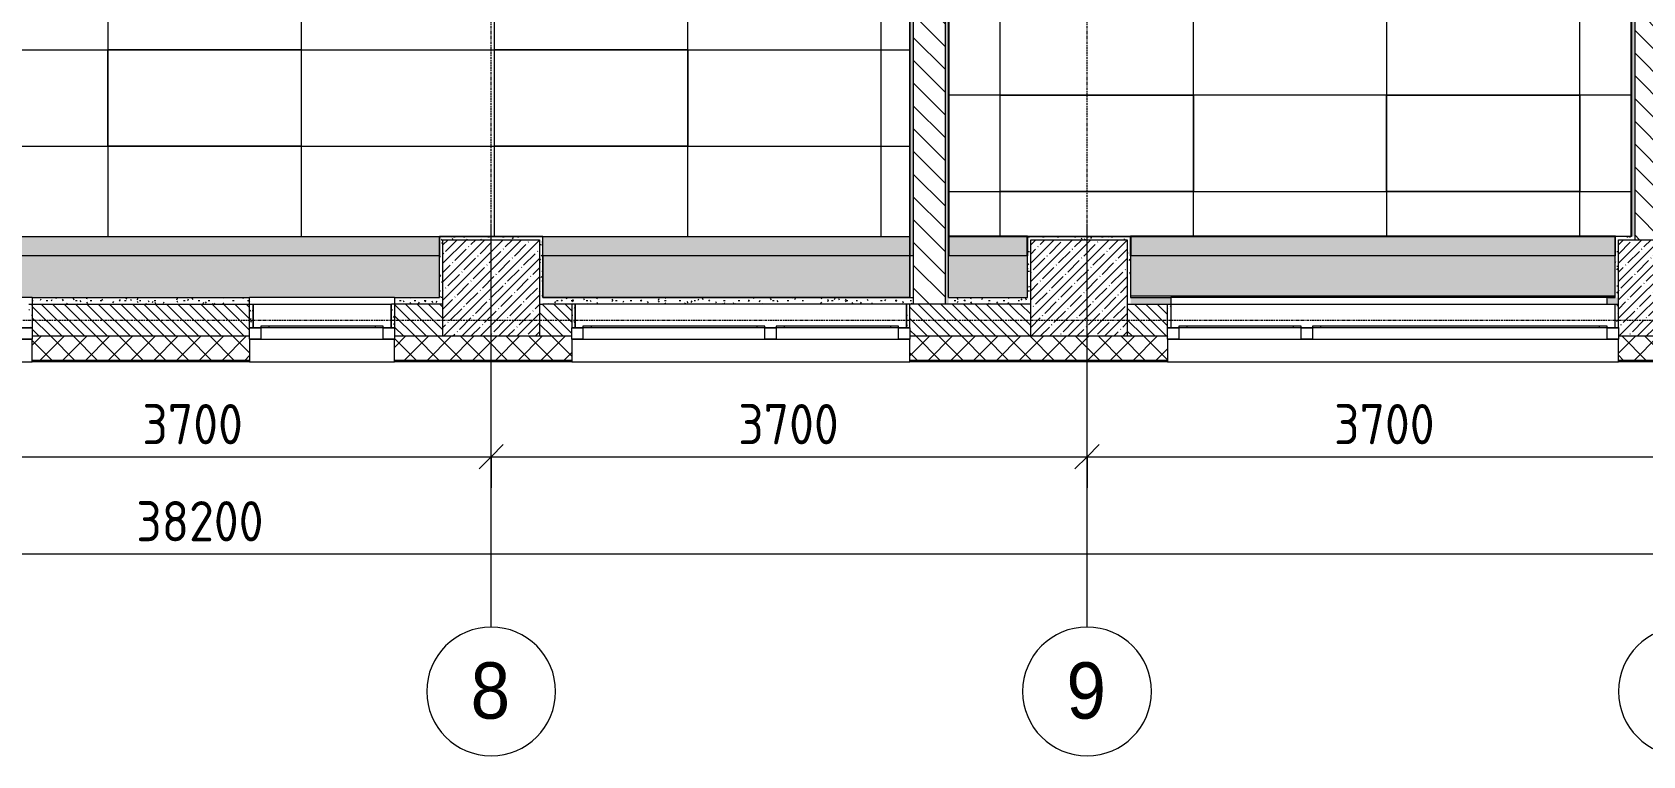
# Model space of a CAD drawing. Header units: millimetres. Extents: x -3902 to 188078, y -8553 to 29000.
# Drawn here: x 19360 to 29361, y -2706 to 1789 of the extents above; entities that cross this region are included whole.
import ezdxf

# ---------------------------------------------------------------- set-up
doc = ezdxf.new("R2010")
doc.units = ezdxf.units.MM
doc.linetypes.add('Осевая', pattern=[31.75, 6.35, -4.7625, 15.875, -4.7625])
for name, color, linetype, lineweight in [('A-ANNO-DIMS', 7, 'Continuous', 9), ('A-ANNO-DIMS-100', 7, 'Continuous', 9), ('A-CLNG-PATT', 7, 'Continuous', 9), ('A-GLAZ', 7, 'Continuous', 9), ('A-GLAZ-1', 7, 'Continuous', 13), ('A-WALL', 7, 'Continuous', 9), ('I-WALL', 7, 'Continuous', 9), ('S-COLS', 7, 'Continuous', 9), ('Оси', 7, 'Continuous', 9), ('Оси-1', 7, 'Continuous', 20), ('Оси-2', 7, 'Осевая', 9)]:
    doc.layers.add(name, color=color, linetype=linetype, lineweight=lineweight)
for name, color, linetype, lineweight, true_color in [('A-ANNO-NOTE', 1, 'Continuous', 9, 0xff0000), ('A-CLNG-1', 7, 'Continuous', 9, 0xeaeaea), ('A-WALL-1', 7, 'Continuous', 9, 0x3c3c3c), ('A-WALL-2', 7, 'Continuous', 9, 0x535353), ('A-WALL-FNSH-1', 7, 'Continuous', 9, 0x3c3c3c), ('I-WALL-1', 7, 'Continuous', 9, 0x535353), ('S-COLS-1', 9, 'Continuous', 9, 0x808080), ('S-COLS-2', 7, 'Continuous', 9, 0x3c3c3c)]:
    doc.layers.add(name, color=color, linetype=linetype, lineweight=lineweight, true_color=true_color)
doc.layers.add('A-CLNG-PATT-1', color=7, linetype='Continuous', lineweight=9, transparency=1)
doc.styles.add('Arial', font='arial.ttf', dxfattribs={"width": 0.9, "height": 350})
doc.styles.add('ISOCPEUR', font='isocpeur.ttf', dxfattribs={"width": 0.9, "height": 250})
doc.dimstyles.new('ISO-2_5_0_9К_БОЛЬШОЙ', dxfattribs={"dimscale": 304.8, "dimtxt": 248.995294, "dimasz": 0.492126, "dimexe": 0.393701, "dimexo": 0.984252, "dimgap": 0, "dimtad": 1, "dimdec": 0, "dimrnd": 10, "dimzin": 0, "dimdsep": 46, "dimtxsty": 'ISOCPEUR', "dimblk1": 'OBLIQUE', "dimblk2": 'OBLIQUE', "dimsah": 1, "dimcen": 0.09, "dimdle": 0.393701, "dimazin": 0, "dimtfac": 1, "dimtdec": 4, "dimtix": 1, "dimtmove": 0, "dimatfit": 3, "dimfxl": 1, "dimtvp": 1, "dimtolj": 1, "dimtzin": 0, "dimarcsym": 2})
doc.dimstyles.new('ISO-2_5_0_9К_БОЛЬШОЙ_1', dxfattribs={"dimscale": 304.8, "dimtxt": 248.995294, "dimasz": 0.492126, "dimexe": 0.393701, "dimexo": 0.984252, "dimgap": 0, "dimtad": 1, "dimdec": 0, "dimrnd": 10, "dimzin": 0, "dimdsep": 46, "dimtxsty": 'ISOCPEUR', "dimblk1": 'OBLIQUE', "dimblk2": 'OBLIQUE', "dimsah": 1, "dimcen": 0.09, "dimdle": 0.393701, "dimazin": 0, "dimtfac": 1, "dimtdec": 4, "dimtix": 1, "dimtmove": 2, "dimatfit": 3, "dimfxl": 1, "dimtvp": 1, "dimtolj": 1, "dimtzin": 0, "dimarcsym": 2})
pattern_1 = [(135, (0, 0), (-70.71068, -70.71068), [])]
pattern_2 = [(0, (0, 0), (121.92, 30.48), [10.058, -81.382, 10.058, -81.382, -487.68]), (0, (0, 0), (121.92, 30.48), [-182.88, 10.058, -172.822, 10.058, -81.382, -213.36]), (0, (0, 0), (121.92, 30.48), [-457.2, 10.058, -50.902, 10.058, -142.342]), (120, (45.72, 15.24), (-87.356454, 90.345817), [10.058, -81.382, 10.058, -81.382, -487.68]), (120, (45.72, 15.24), (-87.356454, 90.345817), [-182.88, 10.058, -172.822, 10.058, -81.382, -213.36]), (120, (45.72, 15.24), (-87.356454, 90.345817), [-457.2, 10.058, -50.902, 10.058, -142.342]), (240, (60.96, 76.2), (-34.563546, -120.825817), [10.058, -81.382, 10.058, -81.382, -487.68]), (240, (60.96, 76.2), (-34.563546, -120.825817), [-182.88, 10.058, -172.822, 10.058, -81.382, -213.36]), (240, (60.96, 76.2), (-34.563546, -120.825817), [-457.2, 10.058, -50.902, 10.058, -142.342])]

# ---------------------------------------------------------------- blocks, each defined once
blk = doc.blocks.new('BSC_Колонна _Прямоугольная - 600х600-V1-Сводный план потолка 3 этажа в осях 1-12')
at = {"layer": 'S-COLS-1'}
h = blk.add_hatch(dxfattribs=at)
h.set_pattern_fill('FP_2', color=256, style=0, pattern_type=2)
h.set_pattern_definition([(45, (-25860, -200), (-57.02463, 57.02463), []), (45, (-25802.975, -200), (-57.02463, 57.02463), [100.806, -20.161, 3.353, -16.808])])
h.paths.add_polyline_path([(-300, -300), (300, -300), (300, 300), (-300, 300)])
at = {"layer": 'S-COLS-2'}
for p, q in [((-300, 300), (300, 300)), ((-300, -300), (-300, 300)), ((300, 300), (300, -300)), ((300, -300), (-300, -300))]:
    blk.add_line(p, q, dxfattribs=at)
blk = doc.blocks.new('BSC_Колонна _Прямоугольная - 600х600-V2-Сводный план потолка 3 этажа в осях 1-12')
at = {"layer": 'S-COLS-1'}
h = blk.add_hatch(dxfattribs=at)
h.set_pattern_fill('FP_3', color=256, style=0, pattern_type=2)
h.set_pattern_definition([(45, (-29509.74, -200), (-57.02463, 57.02463), []), (45, (-29452.72, -200), (-57.02463, 57.02463), [100.806, -20.161, 3.353, -16.808])])
h.paths.add_polyline_path([(-300, -300), (300, -300), (300, 300), (-300, 300), (-300, -281)])
at = {"layer": 'S-COLS-2'}
for p, q in [((-300, 300), (300, 300)), ((-300, -248), (-300, 300)), ((300, 300), (300, -300)), ((300, -300), (-300, -300))]:
    blk.add_line(p, q, dxfattribs=at)
blk = doc.blocks.new('120_Окно_СКБ_2Ст - 120_Окно_СКБ_2Ст 2100х2500 _мал створка СЛЕВА_-22446485-Сводный план потолка 3 этажа в осях 1-12')
at = {"layer": 'A-GLAZ'}
for p, q in [((1050, -57), (-1050, -57)), ((-1050, -127), (1050, -127))]:
    blk.add_line(p, q, dxfattribs=at)
at = {"layer": 'A-GLAZ-1'}
for p, q in [((-1050, -127), (-1050, -57)), ((-1050, -57), (-980, -57)), ((-980, -57), (-980, -127)), ((-220, -127), (-220, -57)), ((-220, -57), (-150, -57)), ((-150, -57), (-150, -127)), ((980, -127), (980, -57)), ((980, -57), (1050, -57)), ((1050, -57), (1050, -127)), ((-980, -127), (-1050, -127)), ((-980, -127), (-980, -137)), ((-980, -137), (-220, -137)), ((-930, -137), (-930, -127)), ((-270, -137), (-270, -127)), ((-150, -127), (-220, -127)), ((-220, -137), (-220, -127)), ((-150, -127), (-150, -137)), ((-150, -137), (980, -137)), ((-100, -137), (-100, -127)), ((930, -137), (930, -127)), ((1050, -127), (980, -127)), ((980, -137), (980, -127))]:
    blk.add_line(p, q, dxfattribs=at)
blk = doc.blocks.new('120_Окно_СКБ_1Ст - 120_Окно_СКБ_1Ст 900х2500_h_-20664874-Сводный план потолка 3 этажа в осях 1-12')
at = {"layer": 'A-GLAZ'}
for p, q in [((450, -57), (-450, -57)), ((-450, -127), (450, -127))]:
    blk.add_line(p, q, dxfattribs=at)
at = {"layer": 'A-GLAZ-1'}
for p, q in [((-450, -127), (-450, -57)), ((-450, -57), (-380, -57)), ((-380, -57), (-380, -127)), ((380, -127), (380, -57)), ((380, -57), (450, -57)), ((450, -57), (450, -127)), ((-380, -127), (-450, -127)), ((-380, -127), (-380, -137)), ((-380, -137), (380, -137)), ((-330, -137), (-330, -127)), ((330, -137), (330, -127)), ((450, -127), (380, -127)), ((380, -137), (380, -127))]:
    blk.add_line(p, q, dxfattribs=at)
blk = doc.blocks.new('120_Окно_СКБ_2Ст - 120_Окно_СКБ_2Ст 2800х2500_створка_-22445922-Сводный план потолка 3 этажа в осях 1-12')
at = {"layer": 'A-GLAZ'}
for p, q in [((1400, -57), (-1400, -57)), ((-1400, -127), (1400, -127))]:
    blk.add_line(p, q, dxfattribs=at)
at = {"layer": 'A-GLAZ-1'}
for p, q in [((-1400, -127), (-1400, -57)), ((-1400, -57), (-1330, -57)), ((-1330, -57), (-1330, -127)), ((500, -127), (500, -57)), ((500, -57), (570, -57)), ((570, -57), (570, -127)), ((1330, -127), (1330, -57)), ((1330, -57), (1400, -57)), ((1400, -57), (1400, -127)), ((-1330, -127), (-1400, -127)), ((-1330, -127), (-1330, -137)), ((-1330, -137), (500, -137)), ((-1280, -137), (-1280, -127)), ((450, -137), (450, -127)), ((570, -127), (500, -127)), ((500, -137), (500, -127)), ((570, -127), (570, -137)), ((570, -137), (1330, -137)), ((620, -137), (620, -127)), ((1280, -137), (1280, -127)), ((1400, -127), (1330, -127)), ((1330, -137), (1330, -127))]:
    blk.add_line(p, q, dxfattribs=at)
blk = doc.blocks.new('BSC_Колонна _Прямоугольная - 600х600-V17-Сводный план потолка 3 этажа в осях 1-12')
at = {"layer": 'S-COLS-1'}
h = blk.add_hatch(dxfattribs=at)
h.set_pattern_fill('FP_24', color=256, style=0, pattern_type=2)
h.set_pattern_definition([(45, (-22210, -200), (-57.02463, 57.02463), []), (45, (-22152.975, -200), (-57.02463, 57.02463), [100.806, -20.161, 3.353, -16.808])])
h.paths.add_polyline_path([(-300, -300), (300, -300), (300, 300), (-300, 300), (-300, -281)])
at = {"layer": 'S-COLS-2'}
for p, q in [((-300, 300), (300, 300)), ((-300, -300), (-300, 300)), ((300, 300), (300, -300)), ((300, -300), (-300, -300))]:
    blk.add_line(p, q, dxfattribs=at)
blk = doc.blocks.new('Ось сетки - D8-29747960-Сводный план потолка 3 этажа в осях 1-12')
at = {"layer": 'Оси-1'}
for start, end in [(360, 180), (180, 360)]:
    blk.add_arc((0, 0), 4, start, end, dxfattribs=at)
blk = doc.blocks.new('DIMBLOCK17-Сводный план потолка 3 этажа в осях 1-12')
at = {"layer": 'A-ANNO-DIMS-100'}
for p, q in [((110, -1645), (110, -1331)), ((38310, -1645), (38310, -1331)), ((-10, -1451), (38430, -1451)), ((110, -1451), (110, -1645)), ((38310, -1451), (38310, -1645))]:
    blk.add_line(p, q, dxfattribs=at)
at = {"layer": 'A-ANNO-DIMS-100', "lineweight": 20}
for p, q in [((110, -1451), (185, -1376)), ((38310, -1451), (38385, -1376)), ((110, -1451), (35, -1526)), ((38310, -1451), (38235, -1526))]:
    blk.add_line(p, q, dxfattribs=at)
at = {"layer": 'A-ANNO-DIMS-100', "color": 0, "insert": (20006, -1124), "char_height": 250, "width": 948.1, "attachment_point": 1, "line_spacing_factor": 1.149209, "style": 'ISOCPEUR'}
blk.add_mtext('38200', dxfattribs=at)
blk = doc.blocks.new('_Oblique')
at = {"color": 0, "linetype": 'ByBlock', "lineweight": -2}
blk.add_line((-0.5, -0.5), (0.5, 0.5), dxfattribs=at)
blk = doc.blocks.new('DIMBLOCK24-Сводный план потолка 3 этажа в осях 1-12')
at = {"layer": 'A-ANNO-DIMS-100'}
for p, q in [((18510, -1042), (18510, -728)), ((22210, -1042), (22210, -728)), ((18510, -848), (22210, -848)), ((18510, -848), (18510, -1042)), ((22210, -848), (22210, -1042))]:
    blk.add_line(p, q, dxfattribs=at)
at = {"layer": 'A-ANNO-DIMS-100', "lineweight": 20}
for p, q in [((18510, -848), (18585, -773)), ((22210, -848), (22285, -773)), ((18510, -848), (18435, -923)), ((22210, -848), (22135, -923))]:
    blk.add_line(p, q, dxfattribs=at)
at = {"layer": 'A-ANNO-DIMS-100', "color": 0, "insert": (20044, -521), "char_height": 250, "width": 758.48, "attachment_point": 1, "line_spacing_factor": 1.149209, "style": 'ISOCPEUR'}
blk.add_mtext('3700', dxfattribs=at)
blk = doc.blocks.new('DIMBLOCK25-Сводный план потолка 3 этажа в осях 1-12')
at = {"layer": 'A-ANNO-DIMS-100'}
for p, q in [((22210, -1042), (22210, -728)), ((25910, -1042), (25910, -728)), ((22210, -848), (25910, -848)), ((22210, -848), (22210, -1042)), ((25910, -848), (25910, -1042))]:
    blk.add_line(p, q, dxfattribs=at)
at = {"layer": 'A-ANNO-DIMS-100', "lineweight": 20}
for p, q in [((22210, -848), (22285, -773)), ((25910, -848), (25985, -773)), ((22210, -848), (22135, -923)), ((25910, -848), (25835, -923))]:
    blk.add_line(p, q, dxfattribs=at)
at = {"layer": 'A-ANNO-DIMS-100', "color": 0, "insert": (23744, -521), "char_height": 250, "width": 758.48, "attachment_point": 1, "line_spacing_factor": 1.149209, "style": 'ISOCPEUR'}
blk.add_mtext('3700', dxfattribs=at)
blk = doc.blocks.new('DIMBLOCK26-Сводный план потолка 3 этажа в осях 1-12')
at = {"layer": 'A-ANNO-DIMS-100'}
for p, q in [((25910, -1042), (25910, -728)), ((29610, -1042), (29610, -728)), ((25910, -848), (29610, -848)), ((25910, -848), (25910, -1042)), ((29610, -848), (29610, -1042))]:
    blk.add_line(p, q, dxfattribs=at)
at = {"layer": 'A-ANNO-DIMS-100', "lineweight": 20}
for p, q in [((25910, -848), (25985, -773)), ((29610, -848), (29685, -773)), ((25910, -848), (25835, -923)), ((29610, -848), (29535, -923))]:
    blk.add_line(p, q, dxfattribs=at)
at = {"layer": 'A-ANNO-DIMS-100', "color": 0, "insert": (27444, -521), "char_height": 250, "width": 758.48, "attachment_point": 1, "line_spacing_factor": 1.149209, "style": 'ISOCPEUR'}
blk.add_mtext('3700', dxfattribs=at)

msp = doc.modelspace()

# ---------------------------------------------------------------- hatches: boundary and pattern name
at = {"layer": 'A-CLNG-PATT'}
h = msp.add_hatch(dxfattribs=at)
h.set_pattern_fill('FP_35', color=256, style=0, pattern_type=2)
h.set_pattern_definition([(180, (11431, 2879.5), (-7e-14, -600), []), (270, (11431, 2879.5), (1200, 7e-14), [])])
h.paths.add_polyline_path([(21492.7, 520), (24810.7, 520), (24809.7, 6779), (24802.7, 6779), (24802.7, 7672), (24051, 7672), (24051, 7680), (22530, 7679), (22530, 7050), (20659, 7050), (20658, 7660), (19360, 7659), (19360, 7050), (16102, 7050), (16102, 7672), (15009.3, 7672), (15009.3, 7680), (12780, 7680), (12780, 7280), (12630, 7279), (12631, 520), (19046.3, 520)])
h.paths.add_polyline_path([(23430.6, 1080.7), (22230.6, 1080.7), (22230.6, 1680.7), (23430.6, 1680.7)])
h.paths.add_polyline_path([(21030.6, 1080.7), (19830.6, 1080.7), (19830.6, 1680.7), (21030.6, 1680.7)])
h.paths.add_polyline_path([(17430.6, 1080.7), (16230.6, 1080.7), (16230.6, 1680.7), (17430.6, 1680.7)])
h.paths.add_polyline_path([(13830.6, 1080.7), (13830.6, 1680.7), (15030.6, 1680.7), (15030.6, 1080.7), (14153.6, 1080.7)])
h.paths.add_polyline_path([(22230.6, 3480.7), (22230.6, 4080.7), (23430.6, 4080.7), (23430.6, 3480.7)])
h.paths.add_polyline_path([(19830.6, 3480.7), (19830.6, 4080.7), (21030.6, 4080.7), (21030.6, 3480.7)])
h.paths.add_polyline_path([(16230.6, 3480.7), (16230.6, 4080.7), (17430.6, 4080.7), (17430.6, 3480.7)])
h.paths.add_polyline_path([(14153.6, 3480.7), (13830.6, 3480.7), (13830.6, 4080.7), (15030.6, 4080.7), (15030.6, 3480.7)])
h.paths.add_polyline_path([(22230.6, 5880.7), (22230.6, 6480.7), (23430.6, 6480.7), (23430.6, 5880.7)])
h.paths.add_polyline_path([(19830.6, 5880.7), (19830.6, 6480.7), (21030.6, 6480.7), (21030.6, 5880.7)])
h.paths.add_polyline_path([(17430.6, 5880.7), (16230.6, 5880.7), (16230.6, 6480.7), (17430.6, 6480.7), (17430.6, 6217.1)])
h.paths.add_polyline_path([(15030.6, 5880.7), (13830.6, 5880.7), (13830.6, 6480.7), (15030.6, 6480.7), (15030.6, 6217.1)])
h = msp.add_hatch(dxfattribs=at)
h.set_pattern_fill('FP_34', color=256, style=0, pattern_type=2)
h.set_pattern_definition([(180, (21770.36, 6199), (-7e-14, -600), []), (270, (21770.4, 6199), (1200, 7e-14), [])])
h.paths.add_polyline_path([(28831.8, 520), (29290.7, 521), (29289.7, 6800), (27609.7, 6800), (27608.7, 7660), (26180, 7660), (26180, 6800), (25050.7, 6799), (25050.7, 520), (26385.4, 520)])
h.paths.add_polyline_path([(25369.9, 798.7), (25369.9, 1398.7), (26569.9, 1398.7), (26569.9, 798.7), (25540, 798.7)])
h.paths.add_polyline_path([(28969.9, 798.7), (27769.9, 798.7), (27769.9, 1398.7), (28969.9, 1398.7), (28969.9, 819)])
h.paths.add_polyline_path([(28831.8, 3198.7), (27769.9, 3198.7), (27769.9, 3798.7), (28969.9, 3798.7), (28969.9, 3198.7)])
h.paths.add_polyline_path([(26569.9, 3198.7), (25369.9, 3198.7), (25369.9, 3798.7), (26569.9, 3798.7)])
h.paths.add_polyline_path([(26569.9, 5598.7), (25369.9, 5598.7), (25369.9, 6198.7), (26569.9, 6198.7)])
h.paths.add_polyline_path([(28969.9, 5598.7), (27769.9, 5598.7), (27769.9, 6198.7), (28969.9, 6198.7)])
at = {"layer": 'A-CLNG-PATT-1'}
h = msp.add_hatch(color=256, dxfattribs=at)
h.paths.add_polyline_path([(24810, 140), (24810.7, 140), (24810.7, 520), (22531, 520), (22531, 140), (23939, 140)])
h.paths.add_polyline_path([(14153.6, 140), (16640, 141), (16640, 520), (12780, 520), (12780, 400), (12760, 400), (12760, 140), (12930.4, 140)])
h.paths.add_polyline_path([(17281, 140), (21890, 141), (21890, 520), (17281, 520)])
h = msp.add_hatch(color=256, dxfattribs=at)
h.paths.add_polyline_path([(25162.2, 141), (25540, 141), (25539, 521), (25050.7, 521), (25050.7, 141)])
h.paths.add_polyline_path([(29009.7, 150), (29189.7, 150.1), (29189.7, 521), (26180, 520), (26180, 150), (28831.8, 150)])
at = {"layer": 'A-WALL'}
h = msp.add_hatch(dxfattribs=at)
h.set_pattern_fill('FP_7', color=256, style=0, pattern_type=2)
h.set_pattern_definition([(135, (0, 0), (-35.35534, -35.35534), [])])
h.paths.add_polyline_path([(37990, -100), (37990, 100), (37423, 100), (37423, -100)])
h.paths.add_polyline_path([(36523, -100), (36523, 100), (35970, 100), (35970, -100), (36170.9, -100)])
h.paths.add_polyline_path([(33610, -100), (33870, -100), (33870, 100), (33610, 100), (33610, -80.7)])
h.paths.add_polyline_path([(32110, -100), (32110, 100), (30882.8, 100), (30882.8, -100), (31278.1, -100)])
h.paths.add_polyline_path([(29809.7, -100), (29982.8, -100), (29982.8, 100), (29809.7, 100), (29809.7, -80.7)])
h.paths.add_polyline_path([(26409.7, -100), (26409.7, 100), (26160, 100), (26160, -100), (26385.4, -100)])
h.paths.add_polyline_path([(25560, -100), (25560, 100), (24810, 100), (24810, -100), (25162.2, -100)])
h.paths.add_polyline_path([(20710, -100), (20710, 100), (19360, 100), (19360, -100)])
h.paths.add_polyline_path([(22510, -100), (22710, -100), (22710, 100), (22510, 100), (22510, -80.7)])
h.paths.add_polyline_path([(21610, -100), (21910, -100), (21910, 100), (21610, 100), (21610, -80.7)])
h.paths.add_polyline_path([(16510, -100), (17260, -100), (17260, 100), (16510, 100), (16510, -48)])
h.paths.add_polyline_path([(15610, -100), (15610, 100), (14860, 100), (14860, -100)])
h.paths.add_polyline_path([(10359.7, -100), (11110, -100), (11110, 100), (10359.7, 100), (10359.7, -48)])
h.paths.add_polyline_path([(12010, -100), (12160, -100), (12160, 100), (12010, 100), (12010, -80.7)])
h.paths.add_polyline_path([(7660, -100), (7660, 100), (6830, 100), (6830, -100)])
h = msp.add_hatch(dxfattribs=at)
h.set_pattern_fill('FP_9', color=256, style=0, pattern_type=2)
h.set_pattern_definition([(45, (0, 0), (-70.71068, 70.71068), []), (135, (0, 0), (-70.71068, -70.71068), [])])
h.paths.add_polyline_path([(37990, -250), (38307.7, -250), (38307.7, -100), (37423, -100), (37423, -250)])
h.paths.add_polyline_path([(36523, -250), (36523, -100), (35970, -100), (35970, -250), (36170.9, -250)])
h.paths.add_polyline_path([(33610, -250), (33870, -250), (33870, -100), (33010, -100), (33010, -250)])
h.paths.add_polyline_path([(32110, -250), (32110, -100), (30882.8, -100), (30882.8, -250), (31278.1, -250)])
h.paths.add_polyline_path([(29809.7, -250), (29982.8, -250), (29982.8, -100), (29209.7, -100), (29209.7, -250)])
h.paths.add_polyline_path([(26385.4, -250), (26409.7, -250), (26409.7, -100), (24810, -100), (24810, -250), (25162.2, -250)])
h.paths.add_polyline_path([(22510, -250), (22710, -250), (22710, -100), (21610, -100), (21610, -250), (21910, -250)])
h.paths.add_polyline_path([(20710, -250), (20710, -100), (19360, -100), (19360, -250)])
h.paths.add_polyline_path([(15610, -250), (15610, -100), (14860, -100), (14860, -250)])
h.paths.add_polyline_path([(17260, -250), (17260, -100), (16510, -100), (16510, -250), (16599.9, -250)])
h.paths.add_polyline_path([(12760, -250), (12760, -100), (12010, -100), (12010, -250)])
h.paths.add_polyline_path([(10359.7, -250), (11110, -250), (11110, -100), (10359.7, -100), (10359.7, -118)])
h.paths.add_polyline_path([(8259.7, -250), (8259.7, -100), (6830, -100), (6830, -250)])
h.paths.add_polyline_path([(3144.9, -250), (3730, -250), (3730, -100), (-260, -100), (-260, -250), (1921.7, -250)])
at = {"layer": 'I-WALL'}
h = msp.add_hatch(dxfattribs=at)
h.set_pattern_fill('FP_30', color=256, style=0, pattern_type=2)
h.set_pattern_definition(pattern_2)
h.paths.add_polyline_path([(24830.7, 400), (24830.7, 7700), (24810.7, 7700), (24810.7, 400)])
h = msp.add_hatch(dxfattribs=at)
h.set_pattern_fill('FP_8', color=256, style=0, pattern_type=2)
h.set_pattern_definition(pattern_1)
h.paths.add_polyline_path([(24830.7, 100), (25030.7, 100), (25030.7, 7700), (24830.7, 7700), (24830.7, 140)])
h = msp.add_hatch(dxfattribs=at)
h.set_pattern_fill('FP_8', color=256, style=0, pattern_type=2)
h.set_pattern_definition(pattern_1)
h.paths.add_polyline_path([(29344, 500), (29510.7, 500), (29510.7, 7300), (29310.7, 7300), (29310.7, 500)])
h = msp.add_hatch(dxfattribs=at)
h.set_pattern_fill('FP_30', color=256, style=0, pattern_type=2)
h.set_pattern_definition(pattern_2)
h.paths.add_polyline_path([(29310.7, 520), (29310.7, 6820), (29290.7, 6820), (29290.7, 520)])
h = msp.add_hatch(dxfattribs=at)
h.set_pattern_fill('FP_30', color=256, style=0, pattern_type=2)
h.set_pattern_definition(pattern_2)
h.paths.add_polyline_path([(25050.7, 100), (25050.7, 6800), (25030.7, 6800), (25030.7, 100)])
h = msp.add_hatch(dxfattribs=at)
h.set_pattern_fill('FP_30', color=256, style=0, pattern_type=2)
h.set_pattern_definition(pattern_2)
h.paths.add_polyline_path([(21910, 140), (21910, 520), (21890, 520), (21890, 140)])
h = msp.add_hatch(dxfattribs=at)
h.set_pattern_fill('FP_30', color=256, style=0, pattern_type=2)
h.set_pattern_definition(pattern_2)
h.paths.add_polyline_path([(22530, 500), (22530, 520), (21910, 520), (21910, 500), (22510, 500)])
h = msp.add_hatch(dxfattribs=at)
h.set_pattern_fill('FP_30', color=256, style=0, pattern_type=2)
h.set_pattern_definition(pattern_2)
h.paths.add_polyline_path([(25560, 140), (25560, 520), (25540, 520), (25540, 140)])
h = msp.add_hatch(dxfattribs=at)
h.set_pattern_fill('FP_30', color=256, style=0, pattern_type=2)
h.set_pattern_definition(pattern_2)
h.paths.add_polyline_path([(26180, 500), (26180, 520), (25560, 520), (25560, 500), (26160, 500)])
h = msp.add_hatch(dxfattribs=at)
h.set_pattern_fill('FP_30', color=256, style=0, pattern_type=2)
h.set_pattern_definition(pattern_2)
h.paths.add_polyline_path([(29209.7, 140), (29209.7, 520), (29189.7, 520), (29189.7, 140)])
h = msp.add_hatch(dxfattribs=at)
h.set_pattern_fill('FP_30', color=256, style=0, pattern_type=2)
h.set_pattern_definition(pattern_2)
h.paths.add_polyline_path([(29310.7, 500), (29310.7, 520), (29209.7, 520), (29209.7, 500)])
h = msp.add_hatch(dxfattribs=at)
h.set_pattern_fill('FP_30', color=256, style=0, pattern_type=2)
h.set_pattern_definition(pattern_2)
h.paths.add_polyline_path([(22510, 100), (22530, 100), (22530, 500), (22510, 500)])
h = msp.add_hatch(dxfattribs=at)
h.set_pattern_fill('FP_30', color=256, style=0, pattern_type=2)
h.set_pattern_definition(pattern_2)
h.paths.add_polyline_path([(26180, 100), (26180, 500), (26160, 500), (26160, 100)])
h = msp.add_hatch(dxfattribs=at)
h.set_pattern_fill('FP_30', color=256, style=0, pattern_type=2)
h.set_pattern_definition(pattern_2)
h.paths.add_polyline_path([(21610, 100), (21910, 100), (21910, 140), (21610, 140)])
h.paths.add_polyline_path([(20710, 100), (20710, 140), (19360, 140), (19360, 100)])
h = msp.add_hatch(dxfattribs=at)
h.set_pattern_fill('FP_30', color=256, style=0, pattern_type=2)
h.set_pattern_definition(pattern_2)
h.paths.add_polyline_path([(24830.7, 100), (24830.7, 140), (22530, 140), (22530, 100), (24810, 100)])
h = msp.add_hatch(dxfattribs=at)
h.set_pattern_fill('FP_30', color=256, style=0, pattern_type=2)
h.set_pattern_definition(pattern_2)
h.paths.add_polyline_path([(25560, 100), (25560, 140), (25050.7, 140), (25050.7, 100), (25162.2, 100)])
h = msp.add_hatch(dxfattribs=at)
h.set_pattern_fill('FP_30', color=256, style=0, pattern_type=2)
h.set_pattern_definition(pattern_2)
h.paths.add_polyline_path([(29139.7, 100), (29209.7, 100), (29209.7, 140), (29139.7, 140)])
h.paths.add_polyline_path([(26429.7, 100), (26429.7, 140), (26180, 140), (26180, 100), (26409.7, 100)])
h = msp.add_hatch(dxfattribs=at)
h.set_pattern_fill('FP_30', color=256, style=0, pattern_type=2)
h.set_pattern_definition(pattern_2)
h.paths.add_polyline_path([(19360, -48), (19360, 100), (19340, 100), (19340, -48)])
h = msp.add_hatch(dxfattribs=at)
h.set_pattern_fill('FP_30', color=256, style=0, pattern_type=2)
h.set_pattern_definition(pattern_2)
h.paths.add_polyline_path([(20730, -48), (20730, 100), (20710, 100), (20710, -48)])
h = msp.add_hatch(dxfattribs=at)
h.set_pattern_fill('FP_30', color=256, style=0, pattern_type=2)
h.set_pattern_definition(pattern_2)
h.paths.add_polyline_path([(21610, -48), (21610, 100), (21590, 100), (21590, -48)])
h = msp.add_hatch(dxfattribs=at)
h.set_pattern_fill('FP_30', color=256, style=0, pattern_type=2)
h.set_pattern_definition(pattern_2)
h.paths.add_polyline_path([(22730, -48), (22730, 100), (22710, 100), (22710, -48), (22715.9, -48)])
h = msp.add_hatch(dxfattribs=at)
h.set_pattern_fill('FP_30', color=256, style=0, pattern_type=2)
h.set_pattern_definition(pattern_2)
h.paths.add_polyline_path([(24810, -48), (24810, 100), (24790, 100), (24790, -48)])
h = msp.add_hatch(dxfattribs=at)
h.set_pattern_fill('FP_30', color=256, style=0, pattern_type=2)
h.set_pattern_definition(pattern_2)
h.paths.add_polyline_path([(26429.7, -48), (26429.7, 100), (26409.7, 100), (26409.7, -48)])
h = msp.add_hatch(dxfattribs=at)
h.set_pattern_fill('FP_30', color=256, style=0, pattern_type=2)
h.set_pattern_definition(pattern_2)
h.paths.add_polyline_path([(29209.7, -48), (29209.7, 100), (29189.7, 100), (29189.7, -48)])

# ---------------------------------------------------------------- linework, layer by layer
at = {"layer": 'A-ANNO-NOTE'}
for p, q in [((19831, 1679.6), (21031, 1679.6)), ((19831, 1079.6), (19831, 1679.6)), ((21031, 1679.6), (21031, 1079.6)), ((22231, 1679.6), (23431, 1679.6)), ((22231, 1079.6), (22231, 1679.6)), ((23431, 1679.6), (23431, 1079.6)), ((25370.8, 1397.9), (26570.8, 1397.9)), ((25370.8, 797.9), (25370.8, 1397.9)), ((26570.8, 1397.9), (26570.8, 797.9)), ((27770.8, 1397.9), (28970.8, 1397.9)), ((27770.8, 797.9), (27770.8, 1397.9)), ((28970.8, 1397.9), (28970.8, 797.9)), ((21031, 1079.6), (19831, 1079.6)), ((23431, 1079.6), (22231, 1079.6)), ((26570.8, 797.9), (25370.8, 797.9)), ((28970.8, 797.9), (27770.8, 797.9))]:
    msp.add_line(p, q, dxfattribs=at)
at = {"layer": 'A-CLNG-1'}
for p, q in [((19830.6, 1080.7), (19830.6, 1680.7)), ((19830.6, 1680.7), (21030.6, 1680.7)), ((21030.6, 1680.7), (21030.6, 1080.7)), ((22230.6, 1080.7), (22230.6, 1680.7)), ((22230.6, 1680.7), (23430.6, 1680.7)), ((23430.6, 1680.7), (23430.6, 1080.7)), ((25369.9, 798.7), (25369.9, 1398.7)), ((25369.9, 1398.7), (26569.9, 1398.7)), ((26569.9, 1398.7), (26569.9, 798.7)), ((27769.9, 798.7), (27769.9, 1398.7)), ((27769.9, 1398.7), (28969.9, 1398.7)), ((28969.9, 1398.7), (28969.9, 798.7)), ((21030.6, 1080.7), (19830.6, 1080.7)), ((23430.6, 1080.7), (22230.6, 1080.7)), ((24810.7, 140), (24810.7, 819)), ((26569.9, 798.7), (25369.9, 798.7)), ((28969.9, 798.7), (27769.9, 798.7)), ((17281, 520), (21890, 520)), ((22531, 520), (24810.7, 520)), ((22531, 140), (22531, 520)), ((25540, 521), (25050.7, 521)), ((25050.7, 520), (25540, 520)), ((29190.7, 521), (26180, 521)), ((26180, 520), (29189.7, 520)), ((29189.7, 150), (26180, 150))]:
    msp.add_line(p, q, dxfattribs=at)
at = {"layer": 'A-WALL'}
for p, q in [((25030.7, 100), (25030.7, 7700)), ((29310.7, 6820), (29310.7, 500)), ((25050.7, 140), (25050.7, 6800)), ((29290.7, 6800), (29290.7, 520)), ((29290.7, 520), (29209.7, 520)), ((21610, 140), (21890, 140)), ((29189.7, 140), (29139.7, 140)), ((19340, 100), (20730, 100)), ((21910, 100), (21590, 100)), ((22510, 100), (22530, 100)), ((25560, 100), (24830.7, 100)), ((26160, 100), (26429.7, 100)), ((20710, -100), (19360, -100)), ((21910, -100), (21610, -100)), ((22710, -100), (22510, -100)), ((25560, -100), (24810, -100)), ((26409.7, -100), (26160, -100)), ((20710, -250), (19360, -250)), ((20710, -253), (19360, -253)), ((22710, -250), (21610, -250)), ((22710, -253), (21610, -253)), ((26409.7, -250), (24810, -250)), ((26409.7, -253), (24810, -253)), ((29982.8, -250), (29209.7, -250)), ((29982.8, -253), (29209.7, -253))]:
    msp.add_line(p, q, dxfattribs=at)
at = {"layer": 'A-WALL-1'}
for p, q in [((24830.7, 7700), (24830.7, 100)), ((24810.7, 819), (24810.7, 6779)), ((21890, 520), (22530, 520)), ((25540, 520), (26180, 520)), ((21890, 140), (21890, 400)), ((22530, 400), (22530, 140)), ((24830.7, 400), (24810.7, 400)), ((25540, 140), (25540, 400)), ((26180, 400), (26180, 140)), ((29189.7, 140), (29189.7, 400)), ((19360, 140), (20710, 140)), ((19360, 140), (19360, -48)), ((20710, -48), (20710, 140)), ((21610, 140), (21610, -48)), ((22710, 140), (24830.7, 140)), ((25050.7, 140), (25540, 140)), ((26180, 140), (26429.7, 140)), ((26429.7, 140), (26429.7, 100)), ((29139.7, 100), (29139.7, 140)), ((20730, 100), (20730, -48)), ((21590, -48), (21590, 100)), ((24830.7, 100), (22530, 100)), ((22710, 100), (22710, -48)), ((22730, 100), (22730, -48)), ((24790, -48), (24790, 100)), ((24810, -48), (24810, 100)), ((26409.7, -48), (26409.7, 100)), ((26409.7, 100), (26429.7, 100)), ((26429.7, 100), (26429.7, -48)), ((29139.7, 100), (29209.7, 100)), ((29189.7, -48), (29189.7, 100)), ((19360, -250), (19360, -118)), ((20710, -118), (20710, -250)), ((21610, -250), (21610, -118)), ((22710, -118), (22710, -250)), ((24810, -250), (24810, -118)), ((26409.7, -118), (26409.7, -250)), ((29209.7, -250), (29209.7, -118))]:
    msp.add_line(p, q, dxfattribs=at)
at = {"layer": 'A-WALL-2'}
for p, q in [((17260, -258), (19360, -258)), ((20710, -258), (21610, -258)), ((22710, -258), (24810, -258)), ((26409.7, -258), (29209.7, -258))]:
    msp.add_line(p, q, dxfattribs=at)
at = {"layer": 'A-WALL-FNSH-1'}
for p, q in [((24809.7, 140), (24809.7, 6779)), ((25051.7, 6799), (25051.7, 400)), ((29289.7, 521), (29289.7, 6799)), ((21889, 400), (21889, 521)), ((21889, 521), (22531, 521)), ((21890, 520), (21890, 400)), ((22530, 400), (22530, 520)), ((22531, 521), (22531, 520)), ((25539, 400), (25539, 521)), ((25540, 521), (26180, 521)), ((25540, 520), (25540, 400)), ((26180, 400), (26180, 520)), ((26181, 521), (26181, 400)), ((29188.7, 400), (29188.7, 521)), ((29189.7, 520), (29189.7, 400)), ((29209.7, 520), (29189.7, 520)), ((29190.7, 521), (29289.7, 521)), ((21890, 400), (21889, 400)), ((22531, 400), (22530, 400)), ((25051.7, 400), (25050.7, 400)), ((25540, 400), (25539, 400)), ((26181, 400), (26180, 400)), ((29189.7, 400), (29188.7, 400)), ((19360, 140), (19360, 141)), ((19360, 141), (20710, 141)), ((20710, 141), (20710, 140)), ((21610, 140), (21610, 141)), ((21610, 141), (21890, 141)), ((22530, 141), (22710, 141)), ((22710, 140), (22530, 140)), ((22710, 141), (22710, 140)), ((25050.7, 141), (25540, 141)), ((26180, 141), (26429.7, 141)), ((26429.7, 141), (26429.7, 140)), ((29146.8, 140), (29146.8, 141)), ((29146.8, 141), (29189.7, 141)), ((20730, 100), (20731, 100)), ((20731, 100), (20731, -48)), ((21589, -48), (21589, 100)), ((21589, 100), (21590, 100)), ((22731, 100), (22731, -48)), ((24789, -48), (24789, 100)), ((26429.7, 100), (26430.7, 100)), ((26430.7, 100), (26430.7, -48)), ((29188.7, -48), (29188.7, 100)), ((19360, -258), (19360, -250)), ((20710, -258), (19360, -258)), ((20710, -250), (20710, -258)), ((21610, -258), (21610, -250)), ((22710, -258), (21610, -258)), ((22710, -250), (22710, -258)), ((24810, -258), (24810, -250)), ((26409.7, -258), (24810, -258)), ((26409.7, -250), (26409.7, -258)), ((29209.7, -258), (29209.7, -250)), ((29982.8, -258), (29209.7, -258))]:
    msp.add_line(p, q, dxfattribs=at)
at = {"layer": 'I-WALL-1'}
for p, q in [((21889, 400), (17281, 400)), ((24810.7, 400), (22531, 400)), ((25539, 400), (25051.7, 400)), ((29188.7, 400), (26181, 400)), ((19360, 140), (17281, 140)), ((21610, 140), (20710, 140)), ((24810.2, 141), (22710, 141)), ((24810.2, 141), (24810.2, 140)), ((29146.8, 141), (26429.7, 141)), ((29139.7, 140), (26429.7, 140)), ((20731, 100), (21589, 100)), ((26429.7, 100), (29139.7, 100))]:
    msp.add_line(p, q, dxfattribs=at)
at = {"layer": 'Оси'}
for p, q in [((22210, -1906.3), (22210, 593.7)), ((25910, -1906.3), (25910, 593.7))]:
    msp.add_line(p, q, dxfattribs=at)
at = {"layer": 'Оси-2'}
for p, q in [((22210, 593.7), (22210, 24898.1)), ((25910, 593.7), (25910, 24898.1)), ((-583.8, 0), (35990, 0))]:
    msp.add_line(p, q, dxfattribs=at)

# ---------------------------------------------------------------- block references
at = {"layer": 'A-GLAZ', "rotation": 180}
for name, p in [('120_Окно_СКБ_2Ст - 120_Окно_СКБ_2Ст 2100х2500 _мал створка СЛЕВА_-22446485-Сводный план потолка 3 этажа в осях 1-12', (18310, -175)), ('120_Окно_СКБ_1Ст - 120_Окно_СКБ_1Ст 900х2500_h_-20664874-Сводный план потолка 3 этажа в осях 1-12', (21160, -175)), ('120_Окно_СКБ_2Ст - 120_Окно_СКБ_2Ст 2100х2500 _мал створка СЛЕВА_-22446485-Сводный план потолка 3 этажа в осях 1-12', (23760, -175)), ('120_Окно_СКБ_2Ст - 120_Окно_СКБ_2Ст 2800х2500_створка_-22445922-Сводный план потолка 3 этажа в осях 1-12', (27809.7, -175))]:
    msp.add_blockref(name, p, dxfattribs=at)
at = {"layer": 'S-COLS'}
for name, p in [('BSC_Колонна _Прямоугольная - 600х600-V17-Сводный план потолка 3 этажа в осях 1-12', (22210, 200)), ('BSC_Колонна _Прямоугольная - 600х600-V1-Сводный план потолка 3 этажа в осях 1-12', (25860, 200)), ('BSC_Колонна _Прямоугольная - 600х600-V2-Сводный план потолка 3 этажа в осях 1-12', (29509.7, 200))]:
    msp.add_blockref(name, p, dxfattribs=at)
at = {"layer": 'Оси-1', "xscale": 99.99999999999993, "yscale": 99.99999999999993, "zscale": 99.99999999999993}
for p in [(22210, -2306.3), (25910, -2306.3), (29610, -2306.3)]:
    msp.add_blockref('Ось сетки - D8-29747960-Сводный план потолка 3 этажа в осях 1-12', p, dxfattribs=at)

# ---------------------------------------------------------------- texts
at = {"layer": 'Оси', "char_height": 350, "width": 303.038, "attachment_point": 1, "style": 'Arial'}
for s, insert in [('\\fArial|b0|i0|c204|p34|;\\W.9;8', (22082.5, -2125.6)), ('\\fArial|b0|i0|c204|p34|;\\W.9;9', (25782.5, -2125.6))]:
    msp.add_mtext(s, dxfattribs=dict(at, insert=insert))

# ---------------------------------------------------------------- dimensions: what is measured, and where the dimension line sits
at = {"layer": 'A-ANNO-DIMS'}
for base, p1, p2, picture, middle in [((22210, -847.8), (18510, -741.8), (22210, -741.8), 'DIMBLOCK24-Сводный план потолка 3 этажа в осях 1-12', (20360, -722.8)), ((25910, -847.8), (22210, -741.8), (25910, -741.8), 'DIMBLOCK25-Сводный план потолка 3 этажа в осях 1-12', (24060, -722.8)), ((29610, -847.8), (25910, -741.8), (29610, -741.8), 'DIMBLOCK26-Сводный план потолка 3 этажа в осях 1-12', (27760, -722.8))]:
    dim = msp.add_linear_dim(base=base, p1=p1, p2=p2, dimstyle='ISO-2_5_0_9К_БОЛЬШОЙ', override={"dimpost": '<>', "dimfxl": 3700}, dxfattribs=at)
    dim.commit()
    dim.dimension.update_dxf_attribs({"geometry": picture, "text_midpoint": middle})
dim = msp.add_linear_dim(base=(38310, -1450.6), p1=(110, -1344.5), p2=(38310, -1344.5), dimstyle='ISO-2_5_0_9К_БОЛЬШОЙ_1', override={"dimpost": '<>', "dimfxl": 38199.999966}, dxfattribs=at)
dim.commit()
dim.dimension.update_dxf_attribs({"geometry": 'DIMBLOCK17-Сводный план потолка 3 этажа в осях 1-12', "text_midpoint": (20479.8, -1290.7), "dimtype": 160})

doc.saveas('drawing.dxf')
